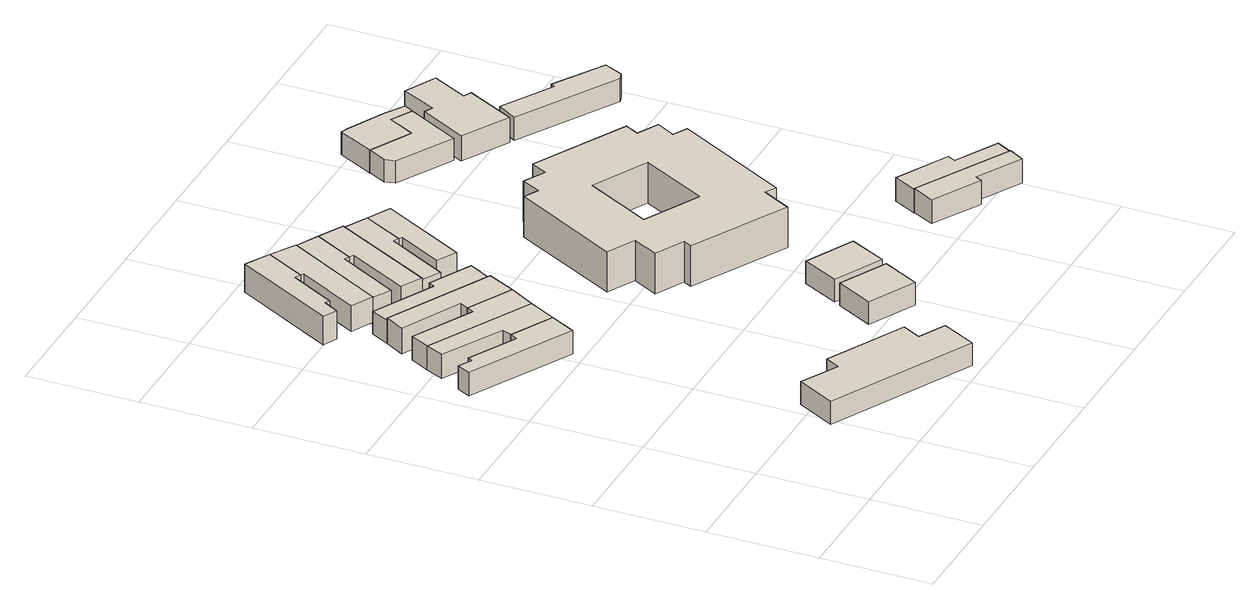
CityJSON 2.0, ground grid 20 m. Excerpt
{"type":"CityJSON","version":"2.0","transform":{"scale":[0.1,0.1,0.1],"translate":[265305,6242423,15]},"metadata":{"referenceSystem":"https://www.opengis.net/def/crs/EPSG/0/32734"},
"CityObjects":{
"building1":{"type":"Building","attributes":{"address":"64 Coleridge Road Salt River Cape Town","building":"house","building:levels":"1","footprint":{"type":"Polygon"},"plus_code":"CCXWXCXC+X6W","ground_height":17.81,"building_height":4.1,"roof_height":21.91},"geometry":[{"type":"Solid","lod":"1","boundaries":[[[[0,1,2,3]],[[1,4,5,2]],[[4,6,7,5]],[[6,8,9,7]],[[8,10,11,9]],[[10,12,13,11]],[[12,14,15,13]],[[14,0,3,15]],[[3,2,5,7,9,11,13,15]],[[14,12,10,8,6,4,1,0]]]]}]},
"building2":{"type":"Building","attributes":{"building":"school","building:levels":"1","footprint":{"type":"Polygon"},"plus_code":"CFXRX2XM+XCR","ground_height":17.88,"building_height":4.1,"roof_height":21.98},"geometry":[{"type":"Solid","lod":"1","boundaries":[[[[16,17,18,19]],[[17,20,21,18]],[[20,22,23,21]],[[22,24,25,23]],[[24,26,27,25]],[[26,28,29,27]],[[28,30,31,29]],[[30,16,19,31]],[[19,18,21,23,25,27,29,31]],[[30,28,26,24,22,20,17,16]]]]}]},
"building3":{"type":"Building","attributes":{"address":"62 Coleridge Road Salt River Cape Town","building":"house","building:levels":"1","footprint":{"type":"Polygon"},"plus_code":"CCXWX2XR+X4W","ground_height":17.81,"building_height":4.1,"roof_height":21.91},"geometry":[{"type":"Solid","lod":"1","boundaries":[[[[32,33,34,35]],[[33,36,37,34]],[[36,38,3,37]],[[38,39,15,3]],[[39,40,41,15]],[[40,32,35,41]],[[35,34,37,3,15,41]],[[40,39,38,36,33,32]]]]}]},
"building4":{"type":"Building","attributes":{"address":"60 Coleridge Road Salt River Cape Town","building":"house","building:levels":"1","footprint":{"type":"Polygon"},"plus_code":"CFX5X6XM+XQX","ground_height":17.81,"building_height":4.1,"roof_height":21.91},"geometry":[{"type":"Solid","lod":"1","boundaries":[[[[42,43,44,45]],[[43,46,47,44]],[[46,32,35,47]],[[32,40,41,35]],[[40,48,49,41]],[[48,42,45,49]],[[45,44,47,35,41,49]],[[48,40,32,46,43,42]]]]}]},
"building5":{"type":"Building","attributes":{"address":"58 Coleridge Road Salt River Cape Town","building":"house","building:levels":"1","footprint":{"type":"Polygon"},"plus_code":"CFX5X6XW+X2W","ground_height":17.81,"building_height":4.1,"roof_height":21.91},"geometry":[{"type":"Solid","lod":"1","boundaries":[[[[50,51,52,53,54,55]],[[51,56,57,53,52]],[[56,58,59,57]],[[58,60,45,59]],[[60,61,49,45]],[[61,50,55,54,49]],[[54,53,57,59,45,49]],[[61,60,58,56,51,50]]]]}]},
"building6":{"type":"Building","attributes":{"address":"56 Coleridge Road Salt River Cape Town","building":"house","building:levels":"1","footprint":{"type":"Polygon"},"plus_code":"CFXCXGXJ+X2X","ground_height":17.35,"building_height":4.1,"roof_height":21.45},"geometry":[{"type":"Solid","lod":"1","boundaries":[[[[50,62,63,55]],[[62,64,65,63]],[[64,66,67,65]],[[66,68,69,67]],[[68,51,52,69]],[[51,50,55,52]],[[55,63,65,67,69,52]],[[51,68,66,64,62,50]]]]}]},
"building7":{"type":"Building","attributes":{"address":"4 Dryden Street Salt River Cape Town","building":"house","building:levels":"1","footprint":{"type":"Polygon"},"plus_code":"CCXVXGXQ+XWW","ground_height":17.17,"building_height":4.1,"roof_height":21.27},"geometry":[{"type":"Solid","lod":"1","boundaries":[[[[70,71,72,73,74,75]],[[71,76,77,73,72]],[[76,78,79,77]],[[78,80,81,79]],[[80,82,83,81]],[[82,84,85,83]],[[84,86,87,85]],[[86,70,75,74,87]],[[74,73,77,79,81,83,85,87]],[[86,84,82,80,78,76,71,70]]]]}]},
"building8":{"type":"Building","attributes":{"address":"6 Dryden Street Salt River Cape Town","building":"house","building:levels":"1","footprint":{"type":"Polygon"},"plus_code":"CFX5X2XJ+XGR","ground_height":17.17,"building_height":4.1,"roof_height":21.27},"geometry":[{"type":"Solid","lod":"1","boundaries":[[[[88,89,85,87]],[[89,90,91,85]],[[90,92,93,91]],[[92,94,95,96,93]],[[94,97,98,99,96,95]],[[97,88,87,99,98]],[[87,85,91,93,96,99]],[[97,94,92,90,89,88]]]]}]},
"building9":{"type":"Building","attributes":{"address":"8 Dryden Street Salt River Cape Town","building":"house","building:levels":"1","footprint":{"type":"Polygon"},"plus_code":"CFX7XWXJ+X4R","ground_height":17.14,"building_height":4.1,"roof_height":21.24},"geometry":[{"type":"Solid","lod":"1","boundaries":[[[[100,101,95,98]],[[101,102,103,95]],[[102,104,105,103]],[[104,106,107,105]],[[106,108,109,107]],[[108,100,98,109]],[[98,95,103,105,107,109]],[[108,106,104,102,101,100]]]]}]},
"building10":{"type":"Building","attributes":{"address":"10 Dryden Street Salt River Cape Town","building":"house","building:levels":"1","footprint":{"type":"Polygon"},"plus_code":"CFXHXQX7+X6W","ground_height":17.14,"building_height":4.1,"roof_height":21.24},"geometry":[{"type":"Solid","lod":"1","boundaries":[[[[108,106,107,109]],[[106,110,111,107]],[[110,112,113,111]],[[112,114,115,116,113]],[[114,117,118,119,116,115]],[[117,108,109,119,118]],[[109,107,111,113,116,119]],[[117,114,112,110,106,108]]]]}]},
"building11":{"type":"Building","attributes":{"building":"school","building:levels":"1","footprint":{"type":"Polygon"},"plus_code":"CGXWX2XG+X2R","ground_height":17.48,"building_height":4.1,"roof_height":21.58},"geometry":[{"type":"Solid","lod":"1","boundaries":[[[[120,121,122,123]],[[121,124,125,122]],[[124,126,127,125]],[[126,120,123,127]],[[123,122,125,127]],[[126,124,121,120]]]]}]},
"building12":{"type":"Building","attributes":{"address":"12 Dryden Street Salt River Cape Town","building":"house","building:levels":"1","footprint":{"type":"Polygon"},"plus_code":"CFXPXJXF+X3V","ground_height":16.81,"building_height":4.1,"roof_height":20.91},"geometry":[{"type":"Solid","lod":"1","boundaries":[[[[117,114,115,118]],[[114,128,129,115]],[[128,130,131,129]],[[130,132,133,131]],[[132,134,135,133]],[[134,117,118,135]],[[118,115,129,131,133,135]],[[134,132,130,128,114,117]]]]}]},
"building13":{"type":"Building","attributes":{"building":"school","building:levels":"1","footprint":{"type":"Polygon"},"plus_code":"CHX4XCX5+X5W","ground_height":17.37,"building_height":4.1,"roof_height":21.47},"geometry":[{"type":"Solid","lod":"1","boundaries":[[[[136,137,138,139]],[[137,140,141,138]],[[140,142,143,141]],[[142,136,139,143]],[[139,138,141,143]],[[142,140,137,136]]]]}]},
"building14":{"type":"Building","attributes":{"address":"14 Dryden Street Salt River Cape Town","building":"house","building:levels":"1","footprint":{"type":"Polygon"},"plus_code":"CGX3X3XM+XFX","ground_height":16.81,"building_height":4.1,"roof_height":20.91},"geometry":[{"type":"Solid","lod":"1","boundaries":[[[[144,145,133,135]],[[145,146,147,133]],[[146,148,149,147]],[[148,150,151,149]],[[150,152,153,151]],[[152,144,135,153]],[[135,133,147,149,151,153]],[[152,150,148,146,145,144]]]]}]},
"building15":{"type":"Building","attributes":{"building":"school","building:levels":"2","footprint":{"type":"Polygon"},"plus_code":"CHXWXPXM+X9W","ground_height":16.9,"building_height":6.9,"roof_height":23.8},"geometry":[{"type":"Solid","lod":"1","boundaries":[[[[154,155,156,157]],[[155,158,159,156]],[[158,160,161,159]],[[160,162,163,161]],[[162,164,165,163]],[[164,166,167,165]],[[166,168,169,167]],[[168,170,171,169]],[[170,172,173,171]],[[172,174,175,173]],[[174,176,177,175]],[[176,178,179,177]],[[178,180,181,179]],[[180,182,183,181]],[[182,184,185,183]],[[184,186,187,185]],[[186,188,189,187]],[[188,154,157,189]],[[190,191,192,193]],[[191,194,195,192]],[[194,196,197,195]],[[196,190,193,197]],[[157,156,159,161,163,165,167,169,171,173,175,177,179,181,183,185,187,189],[193,192,195,197]],[[188,186,184,182,180,178,176,174,172,170,168,166,164,162,160,158,155,154],[196,194,191,190]]]]}]},
"building16":{"type":"Building","attributes":{"address":"95 Cecil Road Salt River Cape Town","building":"house","building:levels":"1","footprint":{"type":"Polygon"},"plus_code":"CJXHXWXG+XMW","ground_height":18.43,"building_height":4.1,"roof_height":22.53},"geometry":[{"type":"Solid","lod":"1","boundaries":[[[[198,199,200,201,202,203]],[[199,204,205,201,200]],[[204,206,207,205]],[[206,208,209,207]],[[208,210,211,209]],[[210,198,203,202,211]],[[202,201,205,207,209,211]],[[210,208,206,204,199,198]]]]}]},
"building17":{"type":"Building","attributes":{"address":"93 Cecil Road Salt River Cape Town","building":"house","building:levels":"1","footprint":{"type":"Polygon"},"plus_code":"CJXVXCXJ+XGR","ground_height":18.22,"building_height":4.1,"roof_height":22.32},"geometry":[{"type":"Solid","lod":"1","boundaries":[[[[212,213,203,200]],[[213,214,215,203]],[[214,216,217,215]],[[216,218,219,220,217]],[[218,221,222,223,220,219]],[[221,212,200,223,222]],[[200,203,215,217,220,223]],[[221,218,216,214,213,212]]]]}]},
"building18":{"type":"Building","attributes":{"address":"13 Dryden Street Salt River Cape Town","building":"house","building:levels":"1","footprint":{"type":"Polygon"},"plus_code":"CHXGXGX9+X3W","ground_height":15.91,"building_height":4.1,"roof_height":20.01},"geometry":[{"type":"Solid","lod":"1","boundaries":[[[[224,225,226,227]],[[225,228,229,226]],[[228,230,231,229]],[[230,232,233,231]],[[232,234,235,233]],[[234,236,237,235]],[[236,224,227,237]],[[227,226,229,231,233,235,237]],[[236,234,232,230,228,225,224]]]]}]},
"building19":{"type":"Building","attributes":{"address":"55 Coleridge Road Salt River Cape Town","building":"house","building:levels":"1","footprint":{"type":"Polygon"},"plus_code":"CHXJX2X7+X7X","ground_height":15.91,"building_height":4.1,"roof_height":20.01},"geometry":[{"type":"Solid","lod":"1","boundaries":[[[[238,239,229,231]],[[239,240,226,229]],[[240,241,227,226]],[[241,242,243,227]],[[242,244,245,246,243]],[[244,247,248,249,246,245]],[[247,250,251,249,248]],[[250,238,231,251]],[[231,229,226,227,243,246,249,251]],[[250,247,244,242,241,240,239,238]]]]}]},
"building20":{"type":"Building","attributes":{"address":"15 Dryden Street Salt River Cape Town","building":"house","building:levels":"1","footprint":{"type":"Polygon"},"plus_code":"CJX4X8XG+X6X","ground_height":16.05,"building_height":4.1,"roof_height":20.15},"geometry":[{"type":"Solid","lod":"1","boundaries":[[[[252,253,254,255]],[[253,256,257,254]],[[256,258,259,257]],[[258,260,261,259]],[[260,262,263,261]],[[262,264,265,263]],[[264,266,267,265]],[[266,252,255,267]],[[255,254,257,259,261,263,265,267]],[[266,264,262,260,258,256,253,252]]]]}]},
"building21":{"type":"Building","attributes":{"address":"Cecil Road Salt River Cape Town","building":"house","building:levels":"1","footprint":{"type":"Polygon"},"plus_code":"CJXQXQX3+X4W","ground_height":16.15,"building_height":4.1,"roof_height":20.25},"geometry":[{"type":"Solid","lod":"1","boundaries":[[[[268,269,270,271,272,273]],[[269,274,275,271,270]],[[274,276,277,275]],[[276,278,279,277]],[[278,280,281,279]],[[280,282,283,281]],[[282,268,273,272,283]],[[272,271,275,277,279,281,283]],[[282,280,278,276,274,269,268]]]]}]}
},
"vertices":[
[138,694,25],[131,681,25],[131,681,69],[138,694,69],[44,727,25],[44,727,69],[39,719,25],[39,719,69],[15,732,25],[15,732,69],[2,708,25],[2,708,69],[190,608,25],[190,608,69],[215,654,25],[215,654,69],
[416,124,27],[274,197,27],[274,197,70],[416,124,70],[260,171,27],[260,171,70],[192,207,27],[192,207,70],[155,137,27],[155,137,70],[415,3,27],[415,3,70],[447,65,27],[447,65,70],[398,90,27],[398,90,70],
[51,803,24],[36,770,24],[36,770,69],[51,803,69],[145,711,24],[145,711,69],[138,694,24],[215,654,24],[241,703,24],[241,703,69],
[186,792,24],[179,779,24],[179,779,69],[186,792,69],[69,837,24],[69,837,69],[268,749,24],[268,749,69],
[293,799,21],[105,897,21],[105,897,64],[105,897,69],[293,799,69],[293,799,64],[85,863,21],[85,863,69],[194,807,21],[194,807,69],[186,792,21],[268,749,21],
[317,843,21],[317,843,64],[240,883,21],[240,883,64],[234,872,21],[234,872,64],[122,930,21],[122,930,64],
[175,1179,10],[76,997,10],[76,997,58],[76,997,63],[175,1179,63],[175,1179,58],[101,984,10],[101,984,63],[117,1012,10],[117,1012,63],[125,1007,10],[125,1007,63],[169,1088,10],[169,1088,63],[180,1083,10],[180,1083,63],[219,1155,10],[219,1155,63],
[219,1155,15],[180,1083,15],[185,1080,15],[185,1080,63],[125,969,15],[125,969,63],[165,949,15],[165,949,62],[165,949,63],[263,1128,15],[263,1128,62],[263,1128,63],
[263,1128,11],[165,949,11],[197,931,11],[197,931,62],[256,1039,11],[256,1039,62],[265,1035,11],[265,1035,62],[304,1107,11],[304,1107,62],
[272,1030,11],[272,1030,62],[214,922,11],[214,922,62],[252,901,11],[252,901,59],[252,901,62],[349,1083,11],[349,1083,59],[349,1083,62],
[591,233,24],[505,277,24],[505,277,66],[591,233,66],[470,210,24],[470,210,66],[556,166,24],[556,166,66],
[285,883,11],[285,883,59],[344,992,11],[344,992,59],[354,987,11],[354,987,59],[393,1060,11],[393,1060,59],
[547,355,23],[513,289,23],[513,289,65],[547,355,65],[602,245,23],[602,245,65],[635,311,23],[635,311,65],
[393,1060,12],[354,987,12],[360,984,12],[360,984,59],[316,903,12],[316,903,59],[352,884,12],[352,884,59],[435,1038,12],[435,1038,59],
[611,865,12],[595,836,12],[595,836,88],[611,865,88],[556,857,12],[556,857,88],[538,823,12],[538,823,88],[512,837,12],[512,837,88],[409,644,12],[409,644,88],[460,617,12],[460,617,88],[435,571,12],[435,571,88],[488,543,12],[488,543,88],[480,528,12],[480,528,88],[654,435,12],[654,435,88],[682,487,12],[682,487,88],[702,476,12],[702,476,88],[813,682,12],[813,682,88],[787,696,12],[787,696,88],[806,730,12],[806,730,88],[767,750,12],[767,750,88],[780,775,12],[780,775,88],[588,750,12],[690,697,12],[690,697,88],[588,750,88],[627,578,12],[627,578,88],[525,631,12],[525,631,88],
[981,187,30],[810,281,30],[810,281,73],[810,281,75],[981,187,75],[981,187,73],[789,241,30],[789,241,75],[877,192,30],[877,192,75],[883,204,30],[883,204,75],[965,159,30],[965,159,75],
[810,281,29],[981,187,29],[997,216,29],[997,216,73],[920,258,29],[920,258,73],[927,273,29],[927,273,69],[927,273,73],[832,323,29],[832,323,69],[832,323,73],
[741,1135,8],[703,1156,8],[703,1156,50],[741,1135,50],[677,1108,8],[677,1108,50],[601,1148,8],[601,1148,50],[584,1115,8],[584,1115,50],[588,1096,8],[588,1096,50],[690,1039,8],[690,1039,50],
[601,1148,7],[677,1108,7],[703,1156,7],[741,1135,7],[751,1152,7],[751,1152,50],[717,1173,7],[717,1173,49],[717,1173,50],[650,1207,7],[650,1207,49],[650,1207,50],[635,1213,7],[635,1213,50],
[784,982,4],[830,1071,4],[830,1071,51],[784,982,51],[816,1078,4],[816,1078,51],[849,1142,4],[849,1142,51],[791,1171,4],[791,1171,51],[762,1108,4],[762,1108,51],[745,1116,4],[745,1116,51],[700,1031,4],[700,1031,51],
[996,907,9],[905,963,9],[905,963,51],[905,963,52],[996,907,52],[996,907,51],[901,956,9],[901,956,52],[808,1011,9],[808,1011,52],[786,975,9],[786,975,52],[966,868,9],[966,868,52],[980,873,9],[980,873,52]
]}
